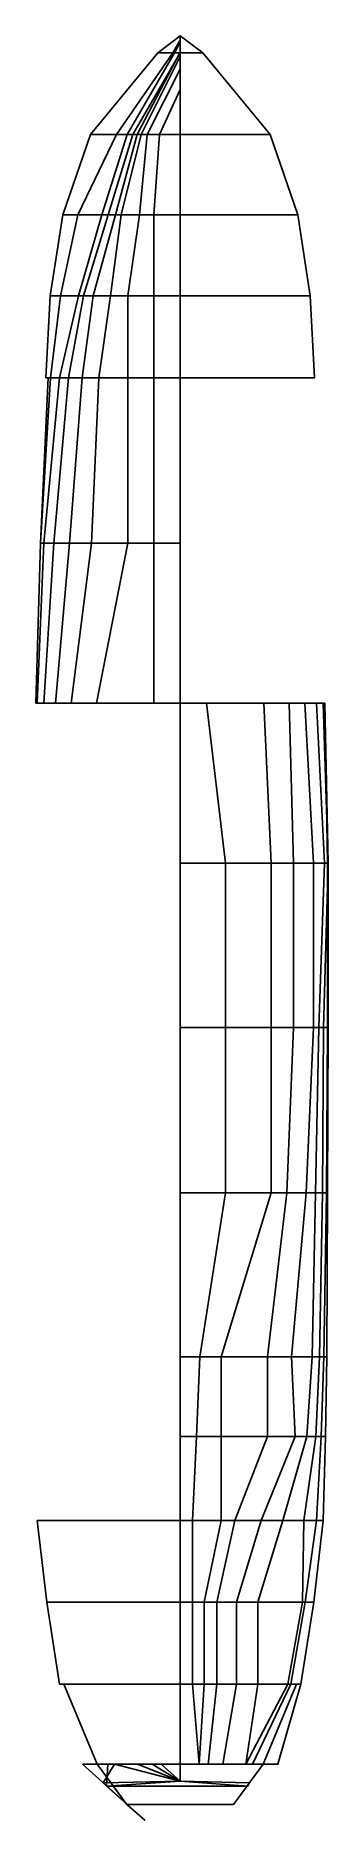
# Model space of a CAD drawing. Extents: x -4.4 to 4.5, y -27.5 to 27.3.
import ezdxf

# ---------------------------------------------------------------- set-up
doc = ezdxf.new("R2010")
doc.units = 0
doc.layers.add('H2', color=7, linetype='CONTINUOUS')

msp = doc.modelspace()

# ---------------------------------------------------------------- linework, layer by layer
at = {"layer": 'H2'}
for points in [[(-0.69, 26.79, 4.81), (-0.23, 26.79, 2.54), (0, 27.18, 2.54), (0, 27.32, 4.95)], [(0.69, 26.79, 4.81), (-0.69, 26.79, 4.81), (0, 27.32, 4.95)], [(-0.23, 26.79, 2.54), (-0.18, 26.79, 1.95), (0, 27.12, 1.95), (0, 27.18, 2.54)], [(-0.18, 26.79, 1.95), (0, 26.79, 0.46), (0, 26.92, 0.86), (0, 27.12, 1.95)], [(-2.76, 24.29, 4.24), (-1.96, 24.29, 2.31), (-0.23, 26.79, 2.54), (-0.69, 26.79, 4.81)], [(2.76, 24.29, 4.24), (-2.76, 24.29, 4.24), (-0.69, 26.79, 4.81), (0.69, 26.79, 4.81)], [(-1.96, 24.29, 2.31), (-1.63, 24.29, 1.15), (-0.18, 26.79, 1.95), (-0.23, 26.79, 2.54)], [(-1.63, 24.29, 1.15), (-1.46, 24.29, 0.46), (0, 26.79, 0.46), (-0.18, 26.79, 1.95)], [(-1.46, 24.29, 0.46), (-1.32, 24.29, -0.17), (0, 26.81, -0.17), (0, 26.79, 0.46)], [(-1.32, 24.29, -0.17), (-1.2, 24.29, -0.66), (0, 26.68, -0.66), (0, 26.81, -0.17)], [(-1.2, 24.29, -0.66), (-1.01, 24.29, -1.34), (0, 26.29, -1.34), (0, 26.68, -0.66)], [(-1.01, 24.29, -1.34), (-0.64, 24.29, -2.03), (0, 25.67, -2.03), (0, 26.29, -1.34)], [(0, 24.58, -2.73), (0, 25.67, -2.03), (-0.64, 24.29, -2.03), (0, 24.29, -2.73)], [(-3.61, 21.82, 3.9), (-3.14, 21.82, 1.98), (-1.96, 24.29, 2.31), (-2.76, 24.29, 4.24)], [(3.61, 21.82, 3.9), (-3.61, 21.82, 3.9), (-2.76, 24.29, 4.24), (2.76, 24.29, 4.24)], [(-3.14, 21.82, 1.98), (-2.41, 21.82, -0.78), (-1.63, 24.29, 1.15), (-1.96, 24.29, 2.31)], [(-2.41, 21.82, -0.78), (-2.21, 21.82, -1.43), (-1.46, 24.29, 0.46), (-1.63, 24.29, 1.15)], [(-2.21, 21.82, -1.43), (-1.99, 21.82, -1.84), (-1.32, 24.29, -0.17), (-1.46, 24.29, 0.46)], [(-1.99, 21.82, -1.84), (-1.81, 21.82, -2.1), (-1.2, 24.29, -0.66), (-1.32, 24.29, -0.17)], [(-1.81, 21.82, -2.1), (-1.25, 21.82, -2.66), (-1.01, 24.29, -1.34), (-1.2, 24.29, -0.66)], [(-1.25, 21.82, -2.66), (-0.81, 21.82, -2.95), (-0.64, 24.29, -2.03), (-1.01, 24.29, -1.34)], [(0, 24.29, -2.73), (-0.64, 24.29, -2.03), (-0.81, 21.82, -2.95), (0, 21.82, -3.38)], [(-3.99, 19.33, 3.74), (-3.68, 19.33, 1.84), (-3.14, 21.82, 1.98), (-3.61, 21.82, 3.9)], [(3.99, 19.33, 3.74), (-3.99, 19.33, 3.74), (-3.61, 21.82, 3.9), (3.61, 21.82, 3.9)], [(-3.68, 19.33, 1.84), (-3.12, 19.33, -1.33), (-2.41, 21.82, -0.78), (-3.14, 21.82, 1.98)], [(-3.12, 19.33, -1.33), (-2.97, 19.33, -1.85), (-2.21, 21.82, -1.43), (-2.41, 21.82, -0.78)], [(-2.97, 19.33, -1.85), (-2.67, 19.33, -2.37), (-1.99, 21.82, -1.84), (-2.21, 21.82, -1.43)], [(-2.67, 19.33, -2.37), (-2.14, 19.33, -2.89), (-1.81, 21.82, -2.1), (-1.99, 21.82, -1.84)], [(-2.14, 19.33, -2.89), (-1.61, 19.33, -3.21), (-1.25, 21.82, -2.66), (-1.81, 21.82, -2.1)], [(-1.61, 19.33, -3.21), (-0.81, 19.33, -3.46), (-0.81, 21.82, -2.95), (-1.25, 21.82, -2.66)], [(0, 21.82, -3.38), (-0.81, 21.82, -2.95), (-0.81, 19.33, -3.46), (0, 19.33, -3.5)], [(-4.13, 16.82, 3.63), (-3.98, 16.82, 1.66), (-3.68, 19.33, 1.84), (-3.99, 19.33, 3.74)], [(4.13, 16.82, 3.63), (-4.13, 16.82, 3.63), (-3.99, 19.33, 3.74), (3.99, 19.33, 3.74)], [(-3.98, 16.82, 1.66), (-3.71, 16.82, -1.73), (-3.12, 19.33, -1.33), (-3.68, 19.33, 1.84)], [(-3.71, 16.82, -1.73), (-3.43, 16.82, -2.4), (-2.97, 19.33, -1.85), (-3.12, 19.33, -1.33)], [(-3.43, 16.82, -2.4), (-3.01, 16.82, -2.85), (-2.67, 19.33, -2.37), (-2.97, 19.33, -1.85)], [(-3.01, 16.82, -2.85), (-2.5, 16.82, -3.2), (-2.14, 19.33, -2.89), (-2.67, 19.33, -2.37)], [(-2.5, 16.82, -3.2), (-1.61, 16.82, -3.46), (-1.61, 19.33, -3.21), (-2.14, 19.33, -2.89)], [(-1.61, 16.82, -3.46), (-0.81, 16.82, -3.62), (-0.81, 19.33, -3.46), (-1.61, 19.33, -3.21)], [(0, 19.33, -3.5), (-0.81, 19.33, -3.46), (-0.81, 16.82, -3.62), (0, 16.82, -3.67)], [(-4.29, 11.74, 1.33), (-4.19, 11.74, -1.73), (-3.71, 16.82, -1.73), (-3.98, 16.82, 1.66)], [(-4.29, 11.74, 2.39), (-4.29, 11.74, 1.33), (-3.98, 16.82, 1.66), (-4.055, 16.82, 2.645)], [(-4.19, 11.74, -1.73), (-3.88, 11.74, -2.46), (-3.43, 16.82, -2.4), (-3.71, 16.82, -1.73)], [(3.98, 16.82, 1.66), (-3.98, 16.82, 1.66), (-4.13, 16.82, 3.63), (4.13, 16.82, 3.63)], [(-3.88, 11.74, -2.46), (-3.4, 11.74, -2.98), (-3.01, 16.82, -2.85), (-3.43, 16.82, -2.4)], [(-3.4, 11.74, -2.98), (-2.73, 11.74, -3.35), (-2.5, 16.82, -3.2), (-3.01, 16.82, -2.85)], [(-2.73, 11.74, -3.35), (-1.61, 11.74, -3.64), (-1.61, 16.82, -3.46), (-2.5, 16.82, -3.2)], [(-1.61, 11.74, -3.64), (-0.81, 11.74, -3.76), (-0.81, 16.82, -3.62), (-1.61, 16.82, -3.46)], [(0, 16.82, -3.67), (-0.81, 16.82, -3.62), (-0.81, 11.74, -3.76), (0, 11.74, -3.78)], [(-4.44, 6.83, 2.04), (-4.44, 6.83, 1.07), (-4.29, 11.74, 1.33), (-4.29, 11.74, 2.39)], [(-4.44, 6.83, 1.07), (-4.39, 6.83, -1.95), (-4.19, 11.74, -1.73), (-4.29, 11.74, 1.33)], [(-4.39, 6.83, -1.95), (-4.19, 6.83, -2.46), (-3.88, 11.74, -2.46), (-4.19, 11.74, -1.73)], [(-4.19, 6.83, -2.46), (-3.83, 6.83, -2.98), (-3.4, 11.74, -2.98), (-3.88, 11.74, -2.46)], [(-3.83, 6.83, -2.98), (-3.35, 6.83, -3.35), (-2.73, 11.74, -3.35), (-3.4, 11.74, -2.98)], [(-3.35, 6.83, -3.35), (-2.57, 6.83, -3.64), (-1.61, 11.74, -3.64), (-2.73, 11.74, -3.35)], [(-2.57, 6.83, -3.64), (-0.81, 6.83, -3.91), (-0.81, 11.74, -3.76), (-1.61, 11.74, -3.64)], [(0, 11.74, -3.78), (-0.81, 11.74, -3.76), (-0.81, 6.83, -3.91), (0, 6.83, -3.95)], [(0, 1.92, -4.07), (1.39, 1.92, -4.01), (0.81, 6.83, -3.91), (0, 6.83, -3.95)], [(2.57, 6.83, -3.64), (0.81, 6.83, -3.91), (1.39, 1.92, -4.01), (2.79, 1.92, -3.8)], [(3.35, 6.83, -3.35), (2.57, 6.83, -3.64), (2.79, 1.92, -3.8), (3.48, 1.92, -3.59)], [(3.83, 6.83, -2.98), (3.35, 6.83, -3.35), (3.48, 1.92, -3.59), (4.09, 1.92, -3.17)], [(4.19, 6.83, -2.46), (3.83, 6.83, -2.98), (4.09, 1.92, -3.17), (4.43, 1.92, -2.62)], [(4.39, 6.83, -1.95), (4.19, 6.83, -2.46), (4.43, 1.92, -2.62), (4.55, 1.92, -1.95)], [(4.44, 6.83, 1.07), (4.39, 6.83, -1.95), (4.55, 1.92, -1.95), (4.52, 1.92, 1.02)], [(4.44, 6.83, 2.04), (4.44, 6.83, 1.07), (4.52, 1.92, 1.02), (4.54, 1.92, 2.14)], [(0, -3.13, -4.07), (1.39, -3.13, -3.93), (1.39, 1.92, -4.01), (0, 1.92, -4.07)], [(2.79, 1.92, -3.8), (1.39, 1.92, -4.01), (1.39, -3.13, -3.93), (2.79, -3.13, -3.63)], [(3.48, 1.92, -3.59), (2.79, 1.92, -3.8), (2.79, -3.13, -3.63), (3.48, -3.13, -3.38)], [(4.09, 1.92, -3.17), (3.48, 1.92, -3.59), (3.48, -3.13, -3.38), (4.09, -3.13, -2.93)], [(4.43, 1.92, -2.62), (4.09, 1.92, -3.17), (4.09, -3.13, -2.93), (4.26, -3.13, -2.62)], [(4.55, 1.92, -1.95), (4.43, 1.92, -2.62), (4.26, -3.13, -2.62), (4.4, -3.13, -1.95)], [(4.52, 1.92, 1.02), (4.55, 1.92, -1.95), (4.4, -3.13, -1.95), (4.52, -3.13, 1.02)], [(4.54, 1.92, 2.14), (4.52, 1.92, 1.02), (4.52, -3.13, 1.02), (4.54, -3.13, 2.14)], [(0, -8.21, -4.19), (1.39, -8.21, -3.76), (1.39, -3.13, -3.93), (0, -3.13, -4.07)], [(2.79, -3.13, -3.63), (1.39, -3.13, -3.93), (1.39, -8.21, -3.76), (2.79, -8.21, -3.26)], [(3.48, -3.13, -3.38), (2.79, -3.13, -3.63), (2.79, -8.21, -3.26), (3.28, -8.21, -3.01)], [(4.09, -3.13, -2.93), (3.48, -3.13, -3.38), (3.28, -8.21, -3.01), (3.87, -8.21, -2.4)], [(4.26, -3.13, -2.62), (4.09, -3.13, -2.93), (3.87, -8.21, -2.4), (4.16, -8.21, -1.76)], [(4.4, -3.13, -1.95), (4.26, -3.13, -2.62), (4.16, -8.21, -1.76), (4.37, -8.21, -0.57)], [(4.52, -3.13, 1.02), (4.4, -3.13, -1.95), (4.37, -8.21, -0.57), (4.49, -8.21, 1.08)], [(4.54, -3.13, 2.14), (4.52, -3.13, 1.02), (4.49, -8.21, 1.08), (4.52, -8.21, 2.15)], [(0, -13.24, -4.67), (0.6, -13.24, -3.91), (1.39, -8.21, -3.76), (0, -8.21, -4.19)], [(2.79, -8.21, -3.26), (1.39, -8.21, -3.76), (0.6, -13.24, -3.91), (1.26, -13.24, -3.41)], [(3.28, -8.21, -3.01), (2.79, -8.21, -3.26), (1.26, -13.24, -3.41), (2.68, -13.24, -2.49)], [(3.87, -8.21, -2.4), (3.28, -8.21, -3.01), (2.68, -13.24, -2.49), (3.42, -13.24, -1.81)], [(4.16, -8.21, -1.76), (3.87, -8.21, -2.4), (3.42, -13.24, -1.81), (4.05, -13.24, -0.87)], [(4.37, -8.21, -0.57), (4.16, -8.21, -1.76), (4.05, -13.24, -0.87), (4.28, -13.24, -0.14)], [(4.49, -8.21, 1.08), (4.37, -8.21, -0.57), (4.28, -13.24, -0.14), (4.41, -13.24, 1.11)], [(4.52, -8.21, 2.15), (4.49, -8.21, 1.08), (4.41, -13.24, 1.11), (4.5, -13.24, 2.17)], [(0, -15.69, -4.48), (0.5, -15.69, -3.73), (0.6, -13.24, -3.91), (0, -13.24, -4.67)], [(1.26, -13.24, -3.41), (0.6, -13.24, -3.91), (0.5, -15.69, -3.73), (1.26, -15.69, -2.96)], [(2.68, -13.24, -2.49), (1.26, -13.24, -3.41), (1.26, -15.69, -2.96), (2.68, -15.69, -1.72)], [(3.42, -13.24, -1.81), (2.68, -13.24, -2.49), (2.68, -15.69, -1.72), (3.53, -15.69, -0.68)], [(4.05, -13.24, -0.87), (3.42, -13.24, -1.81), (3.53, -15.69, -0.68), (3.89, -15.69, -0.13)], [(4.28, -13.24, -0.14), (4.05, -13.24, -0.87), (3.89, -15.69, -0.13), (4.17, -15.69, 0.37)], [(4.41, -13.24, 1.11), (4.28, -13.24, -0.14), (4.17, -15.69, 0.37), (4.33, -15.69, 1.15)], [(4.5, -13.24, 2.17), (4.41, -13.24, 1.11), (4.33, -15.69, 1.15), (4.46, -15.69, 2.18)], [(0, -18.27, -4.35), (0.38, -18.27, -3.66), (0.5, -15.69, -3.73), (0, -15.69, -4.48)], [(1.26, -15.69, -2.96), (0.5, -15.69, -3.73), (0.38, -18.27, -3.66), (1.26, -18.27, -2.12)], [(2.68, -15.69, -1.72), (1.26, -15.69, -2.96), (1.26, -18.27, -2.12), (1.68, -18.27, -1.54)], [(3.53, -15.69, -0.68), (2.68, -15.69, -1.72), (1.68, -18.27, -1.54), (2.49, -18.27, -0.68)], [(3.89, -15.69, -0.13), (3.53, -15.69, -0.68), (2.49, -18.27, -0.68), (3.15, -18.27, -0.13)], [(4.17, -15.69, 0.37), (3.89, -15.69, -0.13), (3.15, -18.27, -0.13), (3.8, -18.27, 0.48)], [(4.33, -15.69, 1.15), (4.17, -15.69, 0.37), (3.8, -18.27, 0.48), (4.19, -18.27, 1.21)], [(4.46, -15.69, 2.18), (4.33, -15.69, 1.15), (4.19, -18.27, 1.21), (4.39, -18.27, 2.21)], [(4.1, -20.77, 2.39), (-4.1, -20.77, 2.39), (-4.39, -18.27, 2.21), (4.39, -18.27, 2.21)], [(4.39, -18.27, 2.21), (-4.39, -18.27, 2.21), (-4.19, -18.27, 1.21), (4.19, -18.27, 1.21)], [(0, -20.77, -4.35), (0.38, -20.77, -2.73), (0.38, -18.27, -3.66), (0, -18.27, -4.35)], [(1.26, -18.27, -2.12), (0.38, -18.27, -3.66), (0.38, -20.77, -2.73), (0.74, -20.77, -1.61)], [(1.68, -18.27, -1.54), (1.26, -18.27, -2.12), (0.74, -20.77, -1.61), (1.12, -20.77, -0.92)], [(2.49, -18.27, -0.68), (1.68, -18.27, -1.54), (1.12, -20.77, -0.92), (1.73, -20.77, -0.29)], [(3.15, -18.27, -0.13), (2.49, -18.27, -0.68), (1.73, -20.77, -0.29), (2.38, -20.77, 0.19)], [(3.8, -18.27, 0.48), (3.15, -18.27, -0.13), (2.38, -20.77, 0.19), (3.76, -20.77, 1.09)], [(4.19, -18.27, 1.21), (3.8, -18.27, 0.48), (3.76, -20.77, 1.09), (3.84, -20.77, 1.37)], [(4.39, -18.27, 2.21), (4.19, -18.27, 1.21), (3.84, -20.77, 1.37), (4.1, -20.77, 2.39)], [(3.71, -23.29, 2.63), (-3.71, -23.29, 2.63), (-4.1, -20.77, 2.39), (4.1, -20.77, 2.39)], [(0, -23.29, 0.17), (0.38, -23.29, 0.22), (0.38, -20.77, -2.73), (0, -20.77, -4.35)], [(0.74, -20.77, -1.61), (0.38, -20.77, -2.73), (0.38, -23.29, 0.22), (0.74, -23.29, 0.3)], [(1.12, -20.77, -0.92), (0.74, -20.77, -1.61), (0.74, -23.29, 0.3), (1.12, -23.29, 0.38)], [(1.73, -20.77, -0.29), (1.12, -20.77, -0.92), (1.12, -23.29, 0.38), (1.73, -23.29, 0.56)], [(2.38, -20.77, 0.19), (1.73, -20.77, -0.29), (1.73, -23.29, 0.56), (2.38, -23.29, 0.8)], [(3.76, -20.77, 1.09), (2.38, -20.77, 0.19), (2.38, -23.29, 0.8), (3.31, -23.29, 1.28)], [(3.84, -20.77, 1.37), (3.76, -20.77, 1.09), (3.31, -23.29, 1.28), (3.4, -23.29, 1.59)], [(4.1, -20.77, 2.39), (3.84, -20.77, 1.37), (3.4, -23.29, 1.59), (3.71, -23.29, 2.63)], [(3.57, -23.29, 4.07), (-3.57, -23.29, 4.07), (-3.71, -23.29, 2.63), (3.71, -23.29, 2.63)], [(2.55, -25.75, 4.15), (-2.55, -25.75, 4.15), (-3.57, -23.29, 4.07), (3.57, -23.29, 4.07)], [(0, -25.75, 1.24), (0.58, -25.75, 1.24), (0.38, -23.29, 0.22), (0, -23.29, 0.17)], [(0.74, -23.29, 0.3), (0.38, -23.29, 0.22), (0.58, -25.75, 1.24)], [(1.12, -23.29, 0.38), (0.74, -23.29, 0.3), (0.58, -25.75, 1.24), (0.86, -25.75, 1.25)], [(1.73, -23.29, 0.56), (1.12, -23.29, 0.38), (0.86, -25.75, 1.25), (1.31, -25.75, 1.31)], [(2.38, -23.29, 0.8), (1.73, -23.29, 0.56), (1.31, -25.75, 1.31), (2.02, -25.75, 1.46)], [(3.31, -23.29, 1.28), (2.38, -23.29, 0.8), (2.02, -25.75, 1.46)], [(3.4, -23.29, 1.59), (3.31, -23.29, 1.28), (2.02, -25.75, 1.46), (2.22, -25.75, 1.73)], [(3.71, -23.29, 2.63), (3.4, -23.29, 1.59), (2.22, -25.75, 1.73), (3, -25.75, 2.77)], [(3.57, -23.29, 4.07), (3.71, -23.29, 2.63), (3, -25.75, 2.77), (2.55, -25.75, 4.15)], [(-1.64, -26.98, 4.27), (-1.09, -27.47, 3.08), (-3, -25.75, 2.77), (-2.55, -25.75, 4.15)], [(-1.09, -27.47, 3.08), (-2.26, -26.42, 1.84), (-2.22, -25.75, 1.73), (-3, -25.75, 2.77)], [(1.64, -26.98, 4.27), (-1.64, -26.98, 4.27), (-2.55, -25.75, 4.15), (2.55, -25.75, 4.15)], [(-2.37, -26.32, 1.54), (0, -26.27, 1.48), (-2.02, -25.75, 1.46)], [(-2.26, -26.42, 1.84), (-2.37, -26.32, 1.54), (-2.02, -25.75, 1.46), (-2.22, -25.75, 1.73)], [(0, -26.27, 1.48), (0, -26.27, 1.48), (-1.31, -25.75, 1.31), (-2.02, -25.75, 1.46)], [(0, -26.27, 1.48), (0, -26.27, 1.48), (-0.86, -25.75, 1.25), (-1.31, -25.75, 1.31)], [(0, -26.27, 1.48), (0, -26.27, 1.48), (-0.58, -25.75, 1.24), (-0.86, -25.75, 1.25)], [(0, -26.27, 1.48), (0, -26.27, 1.48), (-0.58, -25.75, 1.24)], [(0, -25.75, 1.24), (-0.58, -25.75, 1.24), (0, -26.27, 1.48)], [(-2.26, -26.42, 1.84), (0, -26.27, 1.48), (-2.37, -26.32, 1.54)], [(2.07, -26.42, 1.84), (0, -26.27, 1.48), (-2.26, -26.42, 1.84)], [(2.13, -26.32, 1.54), (0, -26.27, 1.48), (2.07, -26.42, 1.84)]]:
    msp.add_3dface(points, dxfattribs=at)

doc.saveas('drawing.dxf')
